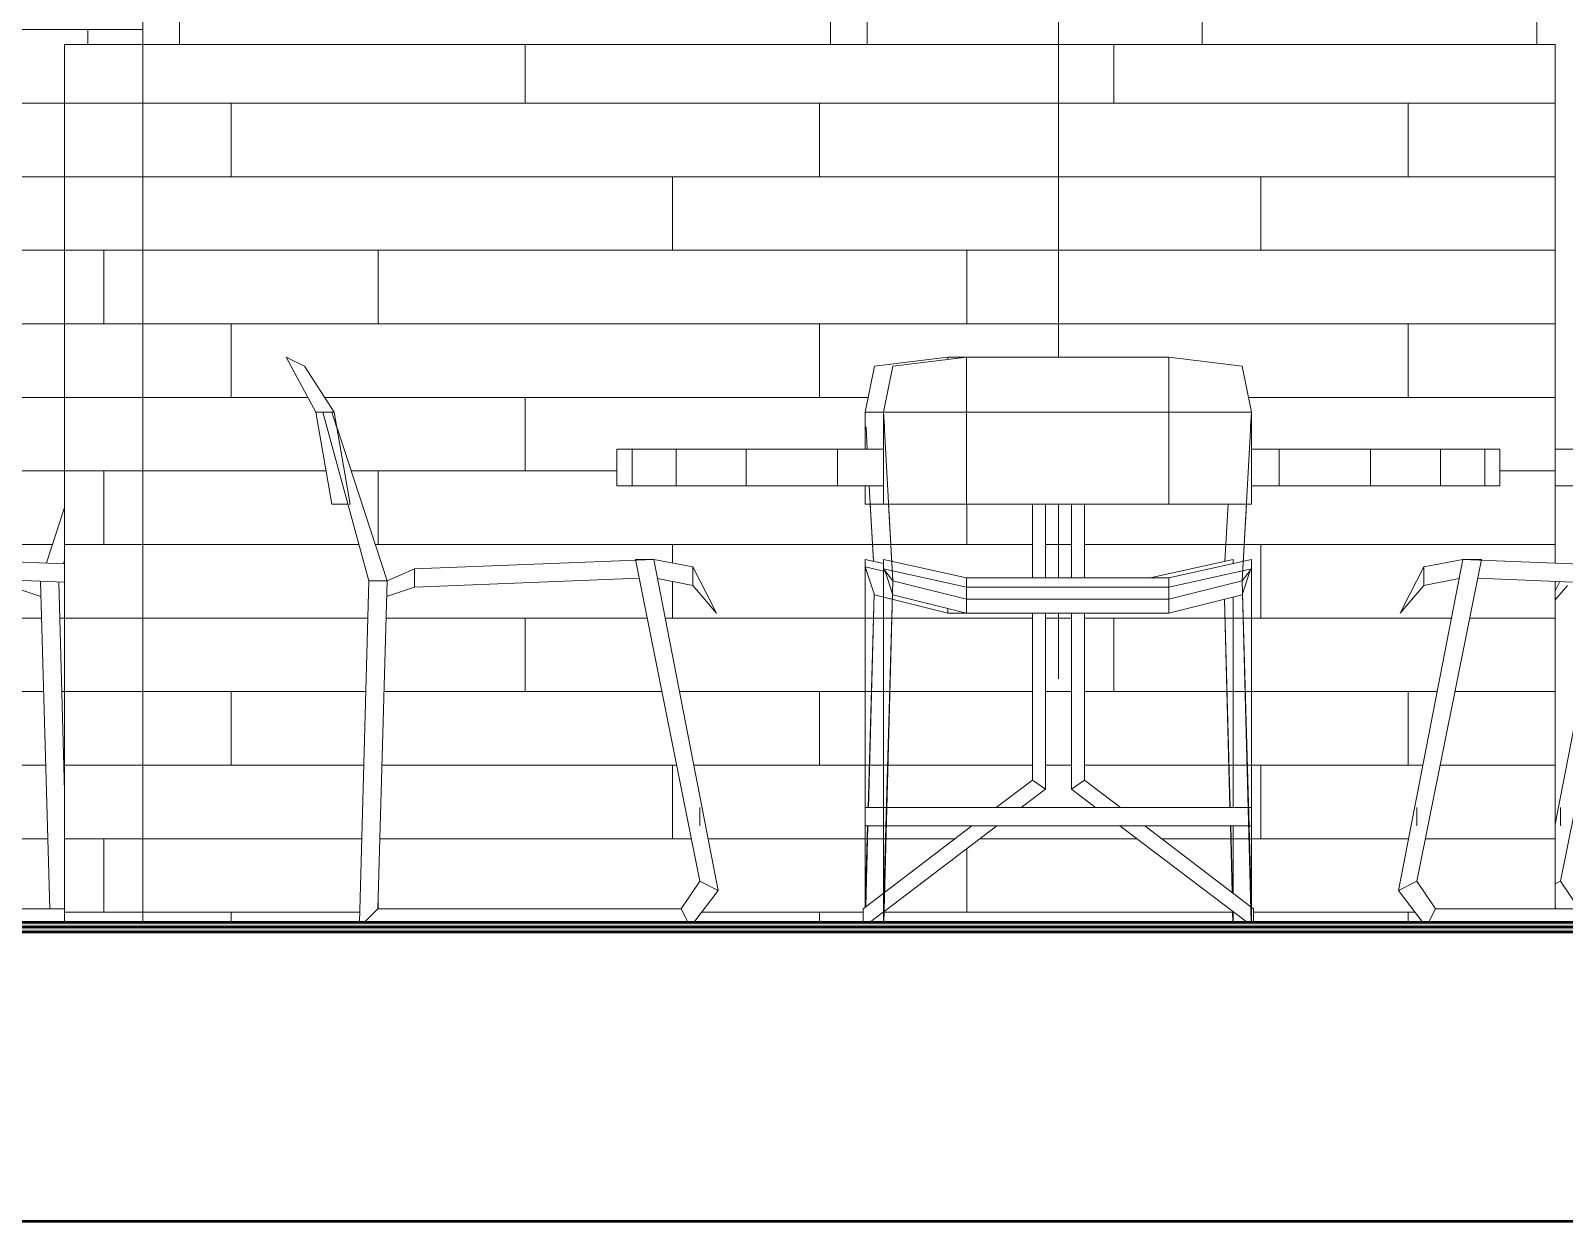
# Model space of a CAD drawing. Header units: inches. Extents: x -4169 to 1631, y -238 to 585.
# Drawn here: x 183.9 to 267.3, y -16 to 48.7 of the extents above; entities that cross this region are included whole.
import ezdxf

# ---------------------------------------------------------------- set-up
doc = ezdxf.new("R2010")
doc.units = ezdxf.units.IN
doc.header["$MEASUREMENT"] = 0
doc.linetypes.add('Aligning Line 1_8_', pattern=[0.25, 0.125, -0.125])
doc.linetypes.add('Grid Line 1_2_', pattern=[0.875, 0.5, -0.125, 0.125, -0.125])
for name, color, linetype, lineweight in [('0-5', 10, 'Continuous', 5), ('A-FLOR-2', 53, 'Continuous', 50), ('A-FLOR-LEVL-1', 51, 'Grid Line 1_2_', 9), ('A-FLOR-PATT-2', 9, 'Continuous', 9), ('A-GLAZ-CWMG', 51, 'Continuous', 9), ('A-WALL', 113, 'Continuous', 13), ('A-WALL-PATT-1', 111, 'Continuous', 9), ('G-ANNO-SYMB', 111, 'Aligning Line 1_8_', 9), ('G-ANNO-SYMB-2', 147, 'Aligning Line 1_8_', 9), ('G-IMPT', 8, 'Continuous', 9), ('L-SITE', 91, 'Continuous', 9)]:
    doc.layers.add(name, color=color, linetype=linetype, lineweight=lineweight)

# ---------------------------------------------------------------- blocks, each defined once
blk = doc.blocks.new('CTR - 2nd Phase_rvt-2-BUILDING ELEVATION - SOUTH')
at = {"layer": 'A-FLOR-PATT-2'}
h = blk.add_hatch(dxfattribs=at)
h.set_pattern_fill('FP_31', color=256, style=0, pattern_type=2)
h.set_pattern_definition([(0, (0, 0), (24, 24), [24, -24]), (0, (0, 9), (24, 24), [24, -24]), (0, (0, 18), (24, 24), [24, -24]), (90, (3, 21), (-24, 24), [24, -24]), (90, (12, 21), (-24, 24), [24, -24]), (90, (21, 21), (-24, 24), [24, -24])])
h.paths.add_polyline_path([(12085.046, -0.25), (12087.189, -0.25), (12087.189, 0.25), (9891.189, 0.25), (9891.189, -0.25), (12079.664, -0.25)], flags=0)
at = {"layer": 'A-FLOR-2'}
for p, q in [((12087.189, 0.25), (9891.189, 0.25)), ((12088.589, 0), (9897.389, 0)), ((9891.189, -0.25), (12087.189, -0.25)), ((9901.189, -16), (12077.189, -16))]:
    blk.add_line(p, q, dxfattribs=at)
at = {"layer": 'A-FLOR-LEVL-1'}
blk.add_line((9609.49, 0), (12558.481, 0), dxfattribs=at)
blk = doc.blocks.new('CTR  - Topography_rvt-2-BUILDING ELEVATION - SOUTH')
at = {"layer": 'A-FLOR-LEVL-1'}
blk.add_line((9609.49, 0), (12558.481, 0), dxfattribs=at)
at = {"layer": 'G-ANNO-SYMB-2'}
blk.add_line((9742.879, 0), (12461.78, 0), dxfattribs=at)
blk = doc.blocks.new('CTR - 1st Phase - Common Walls_rvt-2-BUILDING ELEVATION - SOUTH')
at = {"layer": 'A-FLOR-LEVL-1'}
blk.add_line((9609.49, 0), (12558.481, 0), dxfattribs=at)
at = {"layer": 'G-ANNO-SYMB-2'}
blk.add_line((9706.236, 0), (12461.78, 0), dxfattribs=at)
blk = doc.blocks.new('Outdoor Table01 - 02ZUTB01_dwg-V25-BUILDING ELEVATION - SOUTH')
at = {"layer": 'G-IMPT'}
for p, q in [((11154.136, 20), (11160.339, 19.752)), ((11160.339, 18.752), (11154.929, 18.968)), ((11152.636, 1), (11160.339, 1))]:
    blk.add_line(p, q, dxfattribs=at)
blk = doc.blocks.new('Outdoor Table01 - Outdoor Table01-1899970-BUILDING ELEVATION - SOUTH')
blk.add_blockref('Outdoor Table01 - 02ZUTB01_dwg-V25-BUILDING ELEVATION - SOUTH', (0, 0))
blk = doc.blocks.new('Outdoor Table01 - 02ZUTB01_dwg-V26-BUILDING ELEVATION - SOUTH')
at = {"layer": 'G-IMPT'}
for p, q in [((11159.355, 19.807), (11160.339, 22.815)), ((11160.288, 19.754), (11160.339, 19.944)), ((11159.059, 17.984), (11157.536, 18.48)), ((11159.536, 1), (11159.036, 18.804)), ((11160.339, 7.391), (11160.037, 18.764))]:
    blk.add_line(p, q, dxfattribs=at)
blk = doc.blocks.new('Outdoor Table01 - Outdoor Table01-V27-BUILDING ELEVATION - SOUTH')
blk.add_blockref('Outdoor Table01 - 02ZUTB01_dwg-V26-BUILDING ELEVATION - SOUTH', (0, 0))
blk = doc.blocks.new('Outdoor Table01 - 02ZUTB01_dwg-V28-BUILDING ELEVATION - SOUTH')
at = {"layer": 'G-IMPT'}
for p, q in [((11222.189, 48), (11222.189, 49.5)), ((11222.189, 48), (11222.189, 49.5)), ((11242.974, 26), (11241.389, 26)), ((11242.974, 24), (11241.389, 24)), ((11241.389, 18.287), (11241.648, 18.789)), ((11241.389, 5.6), (11243.936, 18.698)), ((11242.059, 18.585), (11241.389, 17.792)), ((11241.689, 2.5), (11244.921, 18.658)), ((11241.689, 5.5), (11241.689, 6.5)), ((11241.389, 2.35), (11241.689, 2.5)), ((11241.689, 2.5), (11242.689, 1)), ((11241.389, 1.067), (11241.439, 1))]:
    blk.add_line(p, q, dxfattribs=at)
blk = doc.blocks.new('Outdoor Table01 - Outdoor Table01-V29-BUILDING ELEVATION - SOUTH')
blk.add_blockref('Outdoor Table01 - 02ZUTB01_dwg-V28-BUILDING ELEVATION - SOUTH', (0, 0))
blk = doc.blocks.new('Outdoor Table01 - 02ZUTB01_dwg-V32-BUILDING ELEVATION - SOUTH')
at = {"layer": 'G-IMPT'}
for p, q in [((11214.377, 31), (11214.377, 49.5)), ((11214.377, 31), (11214.377, 49.5)), ((11172.391, 31), (11173.391, 30.5)), ((11172.391, 31), (11174.007, 28)), ((11208.377, 31), (11204.377, 30.5)), ((11205.377, 30.5), (11209.377, 31)), ((11209.377, 31), (11208.377, 31)), ((11208.377, 31), (11208.377, 30.875)), ((11209.377, 31), (11220.377, 31)), ((11209.377, 31), (11209.377, 28)), ((11220.377, 31), (11224.377, 30.5)), ((11220.377, 31), (11220.377, 28)), ((11175.007, 28), (11173.391, 30.5)), ((11203.877, 28), (11204.377, 30.5)), ((11205.377, 30.5), (11204.877, 28)), ((11224.377, 30.5), (11224.877, 28)), ((11174.007, 28), (11174.877, 23)), ((11174.007, 28), (11174.377, 28)), ((11174.877, 28), (11174.377, 28)), ((11174.377, 28), (11176.877, 18.83)), ((11174.877, 28), (11175.134, 27.213)), ((11174.877, 28), (11175.007, 28)), ((11175.007, 28), (11175.877, 23)), ((11203.877, 28), (11203.877, 26)), ((11204.877, 28), (11203.877, 28)), ((11205.377, 18.83), (11204.877, 28)), ((11204.92, 27.213), (11204.877, 28)), ((11204.877, 28), (11204.877, 23)), ((11209.377, 28), (11204.877, 28)), ((11209.377, 28), (11220.377, 28)), ((11209.377, 28), (11209.377, 23)), ((11220.377, 28), (11224.877, 28)), ((11220.377, 28), (11220.377, 23)), ((11224.877, 28), (11224.377, 18.83)), ((11224.877, 28), (11224.834, 27.213)), ((11224.877, 28), (11224.877, 23)), ((11175.155, 27.151), (11177.877, 18.83)), ((11203.986, 26), (11203.92, 27.213)), ((11191.195, 26), (11190.377, 26)), ((11190.377, 24), (11190.377, 26)), ((11193.592, 26), (11191.195, 26)), ((11191.195, 24), (11191.195, 26)), ((11197.406, 26), (11193.592, 26)), ((11193.592, 24), (11193.592, 26)), ((11202.377, 26), (11197.406, 26)), ((11197.406, 24), (11197.406, 26)), ((11204.877, 26), (11202.377, 26)), ((11202.377, 24), (11202.377, 26)), ((11226.377, 26), (11224.877, 26)), ((11231.347, 26), (11226.377, 26)), ((11226.377, 24), (11226.377, 26)), ((11235.162, 26), (11231.347, 26)), ((11231.347, 24), (11231.347, 26)), ((11237.559, 26), (11235.162, 26)), ((11235.162, 24), (11235.162, 26)), ((11238.377, 26), (11237.559, 26)), ((11237.559, 24), (11237.559, 26)), ((11238.377, 24), (11238.377, 26)), ((11191.195, 24), (11190.377, 24)), ((11193.592, 24), (11191.195, 24)), ((11197.406, 24), (11193.592, 24)), ((11202.377, 24), (11197.406, 24)), ((11204.877, 24), (11202.377, 24)), ((11203.877, 24), (11203.877, 23)), ((11204.318, 19.902), (11204.095, 24)), ((11226.377, 24), (11224.877, 24)), ((11231.347, 24), (11226.377, 24)), ((11235.162, 24), (11231.347, 24)), ((11237.559, 24), (11235.162, 24)), ((11238.377, 24), (11237.559, 24)), ((11175.74, 23), (11174.877, 23)), ((11175.877, 23), (11175.816, 23)), ((11203.877, 23), (11204.877, 23)), ((11204.15, 23), (11204.318, 19.902)), ((11209.377, 23), (11204.877, 23)), ((11205.377, 18.83), (11205.15, 23)), ((11220.377, 23), (11209.377, 23)), ((11212.963, 19), (11212.963, 23)), ((11213.67, 19), (11213.67, 23)), ((11214.377, 19), (11214.377, 23)), ((11214.377, 19), (11214.377, 23)), ((11215.084, 19), (11215.084, 23)), ((11215.791, 19), (11215.791, 23)), ((11224.877, 23), (11220.377, 23)), ((11223.435, 19.902), (11223.604, 23)), ((11223.435, 19.902), (11223.604, 23)), ((11224.604, 23), (11224.377, 18.83)), ((11179.377, 19.48), (11177.877, 18.83)), ((11192.377, 20), (11179.377, 19.48)), ((11179.377, 19.48), (11179.377, 18.48)), ((11194.877, 2.5), (11191.377, 20)), ((11192.377, 20), (11191.377, 20)), ((11195.877, 2), (11192.377, 20)), ((11194.507, 19.585), (11192.377, 20)), ((11194.507, 19.585), (11195.291, 18.065)), ((11194.507, 19.585), (11194.507, 18.585)), ((11203.877, 19.585), (11203.877, 20)), ((11203.877, 20), (11204.877, 19.778)), ((11203.877, 6.5), (11203.877, 19.585)), ((11203.877, 2), (11203.877, 19.585)), ((11203.877, 19.585), (11204.377, 18.065)), ((11203.877, 19.585), (11203.877, 19.48)), ((11203.877, 19.585), (11204.956, 19.345)), ((11203.877, 19.48), (11203.937, 19.401)), ((11204.877, 20), (11204.877, 19.48)), ((11209.377, 19), (11204.877, 20)), ((11204.877, 19.48), (11204.877, 6.5)), ((11204.877, 2.5), (11204.877, 19.48)), ((11204.877, 19.48), (11205.377, 18.83)), ((11209.377, 18.48), (11204.877, 19.48)), ((11205.377, 18.065), (11204.937, 19.401)), ((11219.377, 19), (11223.877, 20)), ((11224.877, 20), (11220.377, 19)), ((11224.877, 19.48), (11220.377, 18.48)), ((11223.877, 19.778), (11223.877, 20)), ((11224.877, 19.48), (11224.377, 18.83)), ((11224.816, 19.401), (11224.377, 18.065)), ((11224.877, 20), (11224.877, 19.48)), ((11224.877, 2.5), (11224.877, 19.48)), ((11224.877, 6.5), (11224.877, 19.48)), ((11232.877, 2), (11236.377, 20)), ((11233.462, 18.065), (11234.247, 19.585)), ((11233.877, 2.5), (11237.377, 20)), ((11234.247, 19.585), (11236.377, 20)), ((11234.247, 18.585), (11234.247, 19.585)), ((11236.377, 20), (11237.377, 20)), ((11236.377, 20), (11249.377, 19.48)), ((11176.877, 18.83), (11176.384, 0.25)), ((11177.877, 18.83), (11176.877, 18.83)), ((11177.877, 18.83), (11177.377, 1)), ((11179.377, 18.48), (11177.853, 17.984)), ((11191.583, 18.968), (11179.377, 18.48)), ((11194.507, 18.585), (11192.579, 18.961)), ((11194.507, 18.585), (11195.791, 17.065)), ((11204.877, 1), (11205.377, 18.83)), ((11204.884, 0.25), (11205.377, 18.83)), ((11209.377, 17.83), (11205.377, 18.83)), ((11220.377, 19), (11209.377, 19)), ((11209.377, 18.48), (11209.377, 19)), ((11220.377, 18.48), (11209.377, 18.48)), ((11209.377, 17.83), (11209.377, 18.48)), ((11220.377, 19), (11220.377, 18.48)), ((11224.377, 18.83), (11220.377, 17.83)), ((11220.377, 18.48), (11220.377, 17.83)), ((11224.377, 18.83), (11224.87, 0.25)), ((11224.377, 18.83), (11224.877, 1)), ((11234.247, 18.585), (11232.962, 17.065)), ((11236.175, 18.961), (11234.247, 18.585)), ((11249.377, 18.48), (11237.171, 18.968)), ((11195.291, 18.065), (11195.791, 17.065)), ((11204.357, 18.125), (11204.031, 6.492)), ((11204.357, 18.125), (11204.031, 6.492)), ((11204.358, 18.122), (11204.049, 6.491)), ((11204.377, 18.065), (11208.377, 17.065)), ((11209.377, 17.065), (11205.377, 18.065)), ((11220.377, 17.83), (11209.377, 17.83)), ((11209.377, 17.83), (11209.377, 17.065)), ((11224.377, 18.065), (11220.377, 17.065)), ((11220.377, 17.83), (11220.377, 17.065)), ((11223.704, 6.5), (11223.404, 17.822)), ((11223.723, 6.5), (11223.405, 17.822)), ((11223.723, 6.5), (11223.405, 17.822)), ((11223.877, 6.5), (11223.877, 17.94)), ((11223.877, 6.5), (11223.877, 17.94)), ((11232.962, 17.065), (11233.462, 18.065)), ((11208.377, 17.315), (11208.377, 17.065)), ((11208.377, 17.065), (11209.377, 17.065)), ((11220.377, 17.065), (11209.377, 17.065)), ((11212.963, 8), (11212.963, 17.065)), ((11213.67, 7.5), (11213.67, 17.065)), ((11214.377, 13.5), (11214.377, 17.065)), ((11214.377, 13.5), (11214.377, 17.065)), ((11215.084, 7.5), (11215.084, 17.065)), ((11215.791, 8), (11215.791, 17.065)), ((11212.963, 8), (11210.993, 6.5)), ((11212.963, 8), (11213.67, 7.5)), ((11215.084, 7.5), (11215.791, 8)), ((11215.791, 8), (11217.761, 6.5)), ((11213.67, 7.5), (11212.35, 6.5)), ((11215.084, 7.5), (11216.404, 6.5)), ((11194.877, 6.5), (11194.877, 5.5)), ((11204.877, 6.5), (11203.877, 6.5)), ((11203.877, 6.5), (11203.877, 5.5)), ((11204.877, 5.5), (11204.877, 6.5)), ((11204.877, 6.5), (11205.031, 6.5)), ((11205.049, 6.5), (11224.704, 6.5)), ((11224.723, 6.5), (11224.877, 6.5)), ((11224.877, 6.5), (11224.877, 5.5)), ((11233.877, 5.5), (11233.877, 6.5)), ((11204.877, 5.5), (11203.877, 5.5)), ((11203.877, 2.5), (11203.877, 5.5)), ((11204.003, 5.5), (11203.879, 1.083)), ((11204.003, 5.5), (11203.879, 1.083)), ((11204.023, 5.5), (11203.906, 1.103)), ((11204.877, 5.5), (11205.003, 5.5)), ((11204.877, 5.5), (11204.877, 2)), ((11211.03, 5.5), (11204.9, 0.856)), ((11209.68, 5.5), (11204.927, 1.881)), ((11205.023, 5.5), (11224.731, 5.5)), ((11217.724, 5.5), (11224.654, 0.25)), ((11219.074, 5.5), (11224.848, 1.103)), ((11223.827, 1.881), (11223.731, 5.5)), ((11223.853, 1.861), (11223.751, 5.5)), ((11223.853, 1.861), (11223.751, 5.5)), ((11223.877, 2), (11223.877, 5.5)), ((11223.877, 2.5), (11223.877, 5.5)), ((11224.751, 5.5), (11224.877, 5.5)), ((11224.877, 2), (11224.877, 5.5)), ((11193.877, 1), (11194.877, 2.5)), ((11194.564, 0.25), (11195.877, 2)), ((11194.877, 2.5), (11195.877, 2)), ((11204.901, 1.861), (11203.77, 1)), ((11203.877, 1.081), (11203.877, 2.5)), ((11203.877, 2.5), (11203.877, 2)), ((11203.877, 1.081), (11203.877, 2)), ((11204.877, 2.5), (11204.877, 1)), ((11204.877, 2), (11204.877, 2.5)), ((11204.877, 2), (11204.877, 1)), ((11223.877, 2.5), (11223.877, 1.843)), ((11223.877, 2), (11223.877, 2.5)), ((11223.877, 2), (11223.877, 1.843)), ((11224.877, 1), (11224.877, 2.5)), ((11224.877, 2.5), (11224.877, 2)), ((11224.877, 1), (11224.877, 2)), ((11232.877, 2), (11233.877, 2.5)), ((11232.877, 2), (11234.189, 0.25)), ((11233.877, 2.5), (11234.877, 1)), ((11176.627, 0.25), (11177.377, 1)), ((11177.377, 1), (11193.877, 1)), ((11193.877, 1), (11194.252, 0.25)), ((11203.77, 1), (11203.77, 0.25)), ((11204.877, 0.838), (11204.1, 0.25)), ((11204.877, 1), (11204.877, 0.25)), ((11223.87, 0.25), (11223.854, 0.856)), ((11223.877, 0.838), (11223.877, 0.25)), ((11223.877, 0.838), (11223.877, 0.25)), ((11223.877, 0.838), (11223.877, 0.25)), ((11224.875, 1.083), (11224.984, 1)), ((11224.877, 0.25), (11224.877, 1)), ((11224.984, 1), (11224.984, 0.25)), ((11234.877, 1), (11234.502, 0.25)), ((11234.877, 1), (11251.377, 1))]:
    blk.add_line(p, q, dxfattribs=at)
blk = doc.blocks.new('Outdoor Table01 - Outdoor Table01-V33-BUILDING ELEVATION - SOUTH')
blk.add_blockref('Outdoor Table01 - 02ZUTB01_dwg-V32-BUILDING ELEVATION - SOUTH', (0, 0))
blk = doc.blocks.new('Rectangular Mullion - 2_ x 4_ rectangular-2110444-BUILDING ELEVATION - SOUTH')
at = {"layer": 'A-GLAZ-CWMG'}
for p, q in [((11164.589, 101.375), (11166.589, 101.375)), ((11164.589, 101.375), (11164.589, 66.961)), ((11166.589, 101.375), (11166.589, 66.435)), ((11164.589, 59.954), (11164.589, 59.853)), ((11166.589, 58.996), (11166.589, 58.889)), ((11164.589, 55.056), (11164.589, 48)), ((11166.589, 55.582), (11166.589, 48))]:
    blk.add_line(p, q, dxfattribs=at)
blk = doc.blocks.new('Rectangular Mullion - 2_ x 4_ rectangular-2110449-BUILDING ELEVATION - SOUTH')
at = {"layer": 'A-GLAZ-CWMG'}
for p, q in [((11201.989, 101.375), (11203.989, 101.375)), ((11201.989, 101.375), (11201.989, 72.272)), ((11203.989, 101.375), (11203.989, 72.793)), ((11201.989, 50.767), (11201.989, 48)), ((11203.989, 50.767), (11203.989, 48))]:
    blk.add_line(p, q, dxfattribs=at)
blk = doc.blocks.new('Rectangular Mullion - 2_ x 4_ rectangular-V34-BUILDING ELEVATION - SOUTH')
at = {"layer": 'A-GLAZ-CWMG'}
blk.add_line((11240.389, 51.305), (11240.389, 48), dxfattribs=at)

msp = doc.modelspace()

# ---------------------------------------------------------------- hatches: boundary and pattern name
at = {"layer": 'A-WALL-PATT-1'}
h = msp.add_hatch(dxfattribs=at)
h.set_pattern_fill('FP_60', color=256, style=0, pattern_type=2)
h.set_pattern_definition([(0, (306.968, 0.8), (0, 4), []), (90, (306.968, 0.8), (-8, 8), [4, -28]), (90, (322.968, 4.8), (-8, 8), [4, -28])])
h.paths.add_polyline_path([(-152.6448, 0.25), (-124.8381, 0.25), (-124.3448, 18.8295), (-125.4817, 23), (-126.3448, 23), (-127.2147, 28), (-128.8304, 31), (-127.8304, 30.5), (-126.2147, 28), (-126.067, 27.1508), (-123.3448, 18.8295), (-121.8448, 19.4798), (-117.2448, 19.6639), (-117.2448, 48), (-40.2573, 48), (-40.2573, 85.375), (-2.2323, 85.375), (-2.2323, 0.5), (-36.1948, 0.5), (-36.1948, 0.25), (109.9084, 0.2603), (110.4015, 18.8295), (109.2646, 23), (108.4015, 23), (107.5315, 28), (105.9159, 31), (106.9159, 30.5), (108.5315, 28), (108.6793, 27.1508), (111.4015, 18.8295), (112.9015, 19.4798), (119.7495, 19.7538), (118.8646, 23), (118.0015, 23), (117.1315, 28), (115.5159, 31), (116.5159, 30.5), (118.1315, 28), (118.2793, 27.1508), (120.6868, 19.7913), (125.9015, 20), (127.538, 19.6813), (135.5015, 20), (137.4015, 19.63), (137.4015, 20), (138.4015, 19.7778), (138.4015, 20), (142.9015, 19), (146.4873, 19), (146.4873, 23), (137.4015, 23), (137.4015, 24), (123.9015, 24), (123.9015, 26), (137.4015, 26), (137.4015, 28), (137.9015, 30.5), (141.9015, 31), (163.5015, 31), (167.5015, 30.5), (168.0015, 28), (168.0015, 26), (181.5015, 26), (181.5015, 24), (168.0015, 24), (168.0015, 23), (158.9157, 23), (158.9157, 19), (162.5015, 19), (167.0015, 20), (167.0015, 19.7778), (168.0015, 20), (168.0015, 19.63), (169.9015, 20), (170.9015, 19.96), (177.8649, 19.6813), (179.5015, 20), (180.5015, 19.96), (184.7212, 19.8069), (185.7052, 22.8149), (185.7052, 48), (189.9552, 48), (189.9552, 55.0556), (173.7649, 50.7957), (172.3476, 52.9487), (172.1276, 52.8908), (173.5015, 50.767), (131.9201, 50.7957), (133.2754, 52.8908), (133.0554, 52.9487), (131.638, 50.7957), (109.0106, 56.7493), (118.5015, 61.3252), (118.5015, 61.4171), (108.9015, 56.8187), (108.9015, 65.2384), (147.9015, 75.5), (152.7015, 74.249), (157.5015, 75.5), (178.9552, 69.9087), (178.9552, 71.125), (178.7052, 71.125), (178.7052, 77.625), (178.9552, 77.625), (178.9552, 85.375), (180.9552, 85.375), (180.9552, 77.625), (181.2052, 77.625), (181.2052, 71.125), (180.9552, 71.125), (180.9552, 69.3695), (189.9552, 67.0419), (189.9552, 101.375), (302.6552, 101.375), (302.6552, 109.625), (273.0052, 109.625), (273.0052, 109.75), (272.7552, 109.75), (272.7552, 112), (272.5677, 112), (272.5677, 109.75), (206.7552, 109.75), (206.7552, 112), (-57.2448, 112), (-57.2448, 109.75), (-123.0573, 109.75), (-123.0573, 112), (-123.2448, 112), (-123.2448, 109.75), (-123.4948, 109.75), (-123.4948, 109.625), (-153.1448, 109.625), (-153.1448, 85.375), (-152.6448, 85.375), (-152.6448, 77.625), (-152.0823, 77.625), (-152.0823, 75.75), (-151.3635, 75.75), (-151.3635, 85.375), (-149.3635, 85.375), (-149.3635, 75.75), (-149.1448, 75.75), (-149.1448, 73), (-149.3635, 73), (-149.3635, 63.375), (-151.3635, 63.375), (-151.3635, 73), (-152.0823, 73), (-152.0823, 71.125), (-152.6448, 71.125), (-152.6531, 1), (-153.1448, 1), (-153.1448, 0.25), (-152.8363, 0.25)], flags=0)
h.paths.add_polyline_path([(148.5015, 0.25), (157.3948, 0.25), (157.3788, 0.8556), (152.7015, 4.3992), (148.0242, 0.8556), (148.0081, 0.25)], flags=0)
h.paths.add_polyline_path([(148.0015, 0.25), (148.0015, 0.8384), (147.2249, 0.25)], flags=0)
h.paths.add_polyline_path([(146.8949, 0.25), (146.8949, 1), (147.0038, 1.0829), (147.1277, 5.5), (144.5545, 5.5), (138.4242, 0.8556), (138.4081, 0.25), (145.7526, 0.25)], flags=0)
h.paths.add_polyline_path([(137.9015, 0.25), (138.4015, 0.25), (138.4015, 0.8384), (137.689, 0.25)], flags=0)
h.paths.add_polyline_path([(167.714, 0.25), (167.6296, 0.3625), (167.0015, 0.8384), (167.0015, 0.25), (167.5015, 0.25)], flags=0)
h.paths.add_polyline_path([(166.9948, 0.25), (166.9788, 0.8556), (160.8485, 5.5), (158.2753, 5.5), (158.4015, 1.0812), (158.5081, 1), (158.5081, 0.25), (166.5015, 0.25)], flags=0)
h.paths.add_polyline_path([(158.1781, 0.25), (157.4015, 0.8384), (157.4015, 0.25), (157.9015, 0.25)], flags=0)
h.paths.add_polyline_path([(23.2635, 0.5), (-1.8573, 0.5), (-1.8573, 85.375), (36.1677, 85.375), (36.1677, 0.5), (28.6455, 0.5)], flags=0)
h.paths.add_polyline_path([(121.0015, 1), (127.4015, 1), (128.4015, 2.5), (125.1841, 18.5871), (122.5015, 18.4798), (120.9778, 17.9844), (120.5015, 1)], flags=0)
h.paths.add_polyline_path([(111.4015, 1), (119.528, 1), (119.9997, 18.7638), (112.9015, 18.4798), (111.3778, 17.9844), (110.9015, 1)], flags=0)
h.paths.add_polyline_path([(-123.3448, 1), (-117.2448, 1), (-117.2448, 18.6639), (-121.8448, 18.4798), (-123.3685, 17.9844), (-123.8448, 1)], flags=0)
h.paths.add_polyline_path([(128.6515, 1), (137.0015, 1), (137.419, 1.6263), (137.5122, 4.9466), (134.7078, 18.9682), (128.4786, 18.719), (129.3161, 17.065), (128.0316, 18.5852), (127.538, 18.6813), (126.1766, 18.5852), (129.4015, 2), (128.7075, 1.0746)], flags=0)
h.paths.add_polyline_path([(168.4015, 1), (176.7515, 1), (176.0015, 2), (179.2344, 18.6265), (177.8649, 18.6813), (177.3714, 18.5852), (176.0869, 17.065), (176.9244, 18.719), (170.6951, 18.9682), (167.8908, 4.9466), (168.0015, 1.6), (168.1936, 1.3119)], flags=0)
h.paths.add_polyline_path([(178.0015, 1), (184.9015, 1), (184.4015, 17.9921), (182.9015, 18.4798), (180.2189, 18.5871), (177.0015, 2.5), (177.7936, 1.3119)], flags=0)
h.paths.add_polyline_path([(147.0308, 1.1035), (148.0256, 1.8611), (148.1277, 5.5), (147.1475, 5.5), (147.0363, 1.3119)], flags=0)
h.paths.add_polyline_path([(158.3722, 1.1035), (158.2554, 5.5), (157.2753, 5.5), (157.4015, 1.8427), (158.0985, 1.3119)], flags=0)
h.paths.add_polyline_path([(137.4457, 1.6664), (138.0015, 2.5), (137.5304, 4.8554), (137.4546, 2)], flags=0)
h.paths.add_polyline_path([(167.9572, 1.6664), (167.8726, 4.8554), (167.4015, 2.5), (167.9015, 1.75)], flags=0)
h.paths.add_polyline_path([(148.0514, 1.8807), (152.0284, 4.9091), (151.2485, 5.5), (148.1475, 5.5)], flags=0)
h.paths.add_polyline_path([(157.3515, 1.8807), (157.2554, 5.5), (154.1545, 5.5), (153.3746, 4.9091), (156.9015, 2.2234)], flags=0)
h.paths.add_polyline_path([(138.9507, 2.2609), (143.2043, 5.5), (138.5475, 5.5), (138.5203, 4.4746), (138.9043, 2.5)], flags=0)
h.paths.add_polyline_path([(166.4522, 2.2609), (166.8827, 4.4746), (166.8554, 5.5), (162.1987, 5.5), (166.4015, 2.2996)], flags=0)
h.paths.add_polyline_path([(166.9013, 4.5707), (167.082, 5.5), (166.8753, 5.5)], flags=0)
h.paths.add_polyline_path([(138.5016, 4.5707), (138.5277, 5.5), (138.3209, 5.5), (138.4015, 5.0857)], flags=0)
h.paths.add_polyline_path([(152.7015, 5.4217), (152.8043, 5.5), (152.5987, 5.5)], flags=0)
h.paths.add_polyline_path([(147.0015, 6.5), (147.1557, 6.5), (147.1835, 7.4918), (145.8744, 6.5), (146.8949, 6.5)], flags=0)
h.paths.add_polyline_path([(149.9285, 6.5), (148.6086, 7.5), (148.6086, 17.065), (148.4546, 17.065), (148.1741, 6.5), (149.3157, 6.5)], flags=0)
h.paths.add_polyline_path([(156.0873, 6.5), (157.2289, 6.5), (156.9483, 17.065), (156.7944, 17.065), (156.7944, 7.5), (155.4744, 6.5)], flags=0)
h.paths.add_polyline_path([(158.2289, 6.5), (157.9483, 17.065), (156.951, 17.065), (157.2472, 6.5), (158.2086, 6.5)], flags=0)
h.paths.add_polyline_path([(148.1557, 6.5), (148.452, 17.065), (147.4546, 17.065), (147.1944, 6.5), (148.0015, 6.5)], flags=0)
h.paths.add_polyline_path([(158.4015, 6.5), (159.5285, 6.5), (158.2194, 7.4918), (158.2472, 6.5)], flags=0)
h.paths.add_polyline_path([(160.8855, 6.5), (166.8289, 6.5), (166.5465, 17.1355), (166.5452, 17.1817), (166.4869, 17.8114), (163.5015, 17.065), (158.9157, 17.065), (158.9157, 8), (159.5723, 7.5)], flags=0)
h.paths.add_polyline_path([(154.1175, 6.5), (156.0873, 8), (156.0873, 17.065), (149.3157, 17.065), (149.3157, 8), (151.2855, 6.5), (152.4297, 6.5)], flags=0)
h.paths.add_polyline_path([(167.2765, 6.5), (167.7625, 8.9996), (167.5015, 18.065), (167.2496, 17.9677), (166.5489, 17.1384), (166.8472, 6.5), (167.0015, 6.5)], flags=0)
h.paths.add_polyline_path([(138.5741, 6.5), (144.5175, 6.5), (146.4873, 8), (146.4873, 17.065), (141.9015, 17.065), (138.8747, 17.8217), (138.8577, 17.1817), (138.8565, 17.1355), (138.6006, 7.5)], flags=0)
h.paths.add_polyline_path([(138.4015, 6.5), (138.5557, 6.5), (138.8541, 17.1384), (138.1165, 18.0113), (137.9015, 18.065), (137.8811, 18.0624), (137.6405, 8.9996), (138.1265, 6.5)], flags=0)
h.paths.add_polyline_path([(185.7052, 7.3906), (185.7052, 18.7518), (185.4032, 18.7638), (185.4108, 18.4798)], flags=0)
h.paths.add_polyline_path([(158.2086, 7.8784), (158.2086, 17.065), (157.951, 17.065), (158.2052, 8)], flags=0)
h.paths.add_polyline_path([(147.1944, 7.8785), (147.452, 17.065), (147.1944, 17.065), (147.1944, 8)], flags=0)
h.paths.add_polyline_path([(167.7753, 9.0654), (169.6994, 18.9607), (167.7714, 18.5852), (167.6096, 18.3938), (167.5229, 18.065), (167.6979, 11.8251)], flags=0)
h.paths.add_polyline_path([(137.6277, 9.0654), (137.8817, 18.1251), (137.7207, 18.4798), (137.6316, 18.5852), (135.7036, 18.9606), (137.4015, 10.2286)], flags=0)
h.paths.add_polyline_path([(138.8554, 17.1864), (138.8434, 17.8295), (138.4896, 17.918), (138.5338, 17.8295)], flags=0)
h.paths.add_polyline_path([(166.5476, 17.1864), (166.9134, 17.918), (166.5297, 17.8221), (166.5314, 17.763)], flags=0)
h.paths.add_polyline_path([(152.5015, 19), (152.9015, 19), (156.0873, 19.708), (156.0873, 23), (149.3157, 23), (149.3157, 19.708), (152.4297, 19.016)], flags=0)
h.paths.add_polyline_path([(185.7052, 19.7518), (185.7052, 19.9438), (185.6535, 19.7538)], flags=0)
h.paths.add_polyline_path([(148.0015, 19.7778), (148.0015, 20), (148.6086, 19.8651), (148.6086, 23), (147.1944, 23), (147.1944, 19.9571), (147.5015, 19.8889)], flags=0)
h.paths.add_polyline_path([(157.4015, 19.7778), (158.2086, 20), (158.2086, 23), (156.7944, 23), (156.7944, 19.8651), (157.4015, 20)], flags=0)
h.paths.add_polyline_path([(-86.8448, 75.5), (-61.7401, 68.9351), (-70.8448, 71.3068)], flags=0)
h.paths.add_polyline_path([(-85.4815, 50.767), (-102.8262, 50.7957), (-89.6162, 71.2901), (-103.1082, 50.7957), (-125.7356, 56.7493), (-95.6335, 71.2901), (-125.8448, 56.8187), (-125.8448, 65.2384), (-86.8448, 75.5), (-47.8448, 65.2384), (-47.8448, 56.8187), (-78.113, 71.2901), (-47.9539, 56.7493), (-70.5813, 50.7957), (-84.1214, 71.2901), (-70.8448, 50.767), (-84.3749, 50.767)], flags=0)
h.paths.add_polyline_path([(189.9552, 59.8529), (189.9552, 59.9544), (186.9015, 61.4171), (186.9015, 61.3252)], flags=0)
h.paths.add_polyline_path([(189.9552, 66.9609), (189.9552, 66.9947), (186.9015, 67.7643)], flags=0)
h.paths.add_polyline_path([(152.7015, 68.0801), (152.7435, 68.145), (152.7015, 68.2088), (152.6595, 68.145)], flags=0)
h.paths.add_polyline_path([(161.9654, 68.7193), (161.9231, 68.7835), (161.8529, 68.7735)], flags=0)
h.paths.add_polyline_path([(178.9552, 69.8551), (178.9552, 69.8775), (178.7052, 69.9209)], flags=0)
h.paths.add_polyline_path([(136.3896, 69.9857), (136.6067, 70.0544), (136.445, 70.0122)], flags=0)
h = msp.add_hatch(dxfattribs=at)
h.set_pattern_fill('FP_75', color=256, style=0, pattern_type=2)
h.set_pattern_definition([(0, (187.83, 0.8), (0, 4), []), (90, (187.83, 0.8), (-8, 8), [4, -28]), (90, (203.83, 4.8), (-8, 8), [4, -28])])
h.paths.add_polyline_path([(189.9552, 0.25), (189.9552, 48), (185.7052, 48), (185.7052, 0.25)], flags=0)
h = msp.add_hatch(dxfattribs=at)
h.set_pattern_fill('FP_73', color=256, style=0, pattern_type=2)
h.set_pattern_definition([(0, (266.755, 0.8), (0, 4), []), (90, (266.755, 0.8), (-8, 8), [4, -28]), (90, (282.755, 4.8), (-8, 8), [4, -28])])
h.paths.add_polyline_path([(189.9552, 0.25), (201.7494, 0.25), (202.2427, 18.8295), (201.1058, 23), (200.2427, 23), (199.3728, 28), (197.7571, 31), (198.7571, 30.5), (200.3728, 28), (200.5205, 27.1508), (203.2427, 18.8295), (204.7427, 19.4798), (217.7427, 20), (219.8728, 19.5852), (221.1573, 17.065), (219.8728, 18.5852), (217.9448, 18.9606), (221.2427, 2), (219.9302, 0.25), (229.1361, 0.25), (229.1361, 1), (229.2451, 1.0829), (229.3689, 5.5), (229.2427, 5.5), (229.2427, 6.5), (229.397, 6.5), (229.723, 18.1251), (229.2427, 19.5852), (229.2427, 20), (230.2427, 19.7778), (230.2427, 20), (234.7427, 19), (238.3285, 19), (238.3285, 23), (229.2427, 23), (229.2427, 24), (215.7427, 24), (215.7427, 26), (229.2427, 26), (229.2427, 28), (229.7427, 30.5), (233.7427, 31), (245.7427, 31), (249.7427, 30.5), (250.2427, 28), (250.2427, 26), (263.7427, 26), (263.7427, 24), (250.2427, 24), (250.2427, 23), (241.1569, 23), (241.1569, 19), (244.7427, 19), (249.2427, 20), (249.2427, 19.7778), (250.2427, 20), (250.2427, 19.4798), (250.1821, 19.401), (249.7642, 18.065), (250.0885, 6.5), (250.2427, 6.5), (250.2427, 5.5), (250.1165, 5.5), (250.2427, 1.0812), (250.3493, 1), (250.3493, 0.25), (259.5552, 0.25), (258.2427, 2), (261.5406, 18.9607), (259.6126, 18.5852), (258.3281, 17.065), (259.6126, 19.5852), (261.7427, 20), (262.7427, 19.96), (266.7552, 19.7994), (266.7552, 48), (189.9552, 48), (189.9552, 1.3119)], flags=0)
h.paths.add_polyline_path([(249.3043, 0.25), (250.0194, 0.25), (249.2427, 0.8384), (249.2427, 0.25)], flags=0)
h.paths.add_polyline_path([(249.2361, 0.25), (249.22, 0.8556), (243.0897, 5.5), (236.3958, 5.5), (230.2655, 0.8556), (230.2494, 0.25), (248.7427, 0.25)], flags=0)
h.paths.add_polyline_path([(229.7427, 0.25), (230.2427, 0.25), (230.2427, 0.8384), (229.4661, 0.25)], flags=0)
h.paths.add_polyline_path([(203.2427, 1), (219.2427, 1), (220.2427, 2.5), (216.9491, 18.9682), (204.7427, 18.4798), (203.219, 17.9844), (202.7427, 1)], flags=0)
h.paths.add_polyline_path([(260.2427, 1), (266.7552, 1), (266.7552, 18.7994), (262.5364, 18.9682), (259.2427, 2.5), (260.0681, 1.2619)], flags=0)
h.paths.add_polyline_path([(229.272, 1.1035), (230.2669, 1.8611), (230.3689, 5.5), (229.3888, 5.5), (229.2776, 1.3119)], flags=0)
h.paths.add_polyline_path([(250.2134, 1.1035), (250.0967, 5.5), (249.1165, 5.5), (249.2427, 1.8427), (249.9398, 1.3119)], flags=0)
h.paths.add_polyline_path([(230.2927, 1.8807), (235.0455, 5.5), (230.3888, 5.5)], flags=0)
h.paths.add_polyline_path([(249.1928, 1.8807), (249.0967, 5.5), (244.4399, 5.5), (248.7427, 2.2234)], flags=0)
h.paths.add_polyline_path([(237.7157, 6.5), (241.7698, 6.5), (240.4498, 7.5), (240.4498, 17.065), (239.0356, 17.065), (239.0356, 7.5), (238.5404, 7.1248)], flags=0)
h.paths.add_polyline_path([(230.397, 6.5), (230.6847, 17.8295), (229.7427, 18.065), (229.7224, 18.0624), (229.4153, 6.5), (230.2427, 6.5)], flags=0)
h.paths.add_polyline_path([(243.1267, 6.5), (249.0701, 6.5), (248.7427, 17.815), (245.7427, 17.065), (241.1569, 17.065), (241.1569, 8), (241.8135, 7.5)], flags=0)
h.paths.add_polyline_path([(230.7427, 6.5), (236.3587, 6.5), (238.3285, 8), (238.3285, 17.065), (233.6758, 17.0818), (230.716, 17.8217), (230.4153, 6.5)], flags=0)
h.paths.add_polyline_path([(249.0885, 6.5), (250.0701, 6.5), (249.7427, 18.065), (248.771, 17.8221), (249.0605, 7.5)], flags=0)
h.paths.add_polyline_path([(240.4498, 19), (240.4498, 23), (239.0356, 23), (239.0356, 19)], flags=0)

# ---------------------------------------------------------------- linework, layer by layer
at = {"layer": 'A-FLOR-LEVL-1'}
msp.add_line((-1364.3938, 0), (1583.0971, 0), dxfattribs=at)
at = {"layer": 'A-WALL'}
for p, q in [((189.9552, 55.0556), (189.9552, 0.25)), ((266.7552, 48), (185.7052, 48)), ((185.7052, 0.25), (185.7052, 48)), ((266.7552, 19.7994), (266.7552, 48)), ((266.7552, 1), (266.7552, 18.7994))]:
    msp.add_line(p, q, dxfattribs=at)
at = {"layer": 'G-ANNO-SYMB'}
msp.add_line((-1268.3977, 0), (1487.1463, 0), dxfattribs=at)

# ---------------------------------------------------------------- block references
at = {"layer": '0-5'}
for name in ['CTR - 2nd Phase_rvt-2-BUILDING ELEVATION - SOUTH', 'CTR - 1st Phase - Common Walls_rvt-2-BUILDING ELEVATION - SOUTH', 'CTR  - Topography_rvt-2-BUILDING ELEVATION - SOUTH']:
    msp.add_blockref(name, (-10974.6342, 0), dxfattribs=at)
at = {"layer": 'A-GLAZ-CWMG'}
for name in ['Rectangular Mullion - 2_ x 4_ rectangular-2110444-BUILDING ELEVATION - SOUTH', 'Rectangular Mullion - 2_ x 4_ rectangular-2110449-BUILDING ELEVATION - SOUTH', 'Rectangular Mullion - 2_ x 4_ rectangular-V34-BUILDING ELEVATION - SOUTH']:
    msp.add_blockref(name, (-10974.6342, 0), dxfattribs=at)
at = {"layer": 'L-SITE'}
for name in ['Outdoor Table01 - Outdoor Table01-V27-BUILDING ELEVATION - SOUTH', 'Outdoor Table01 - Outdoor Table01-1899970-BUILDING ELEVATION - SOUTH', 'Outdoor Table01 - Outdoor Table01-V33-BUILDING ELEVATION - SOUTH', 'Outdoor Table01 - Outdoor Table01-V29-BUILDING ELEVATION - SOUTH']:
    msp.add_blockref(name, (-10974.6342, 0), dxfattribs=at)

doc.saveas('drawing.dxf')
